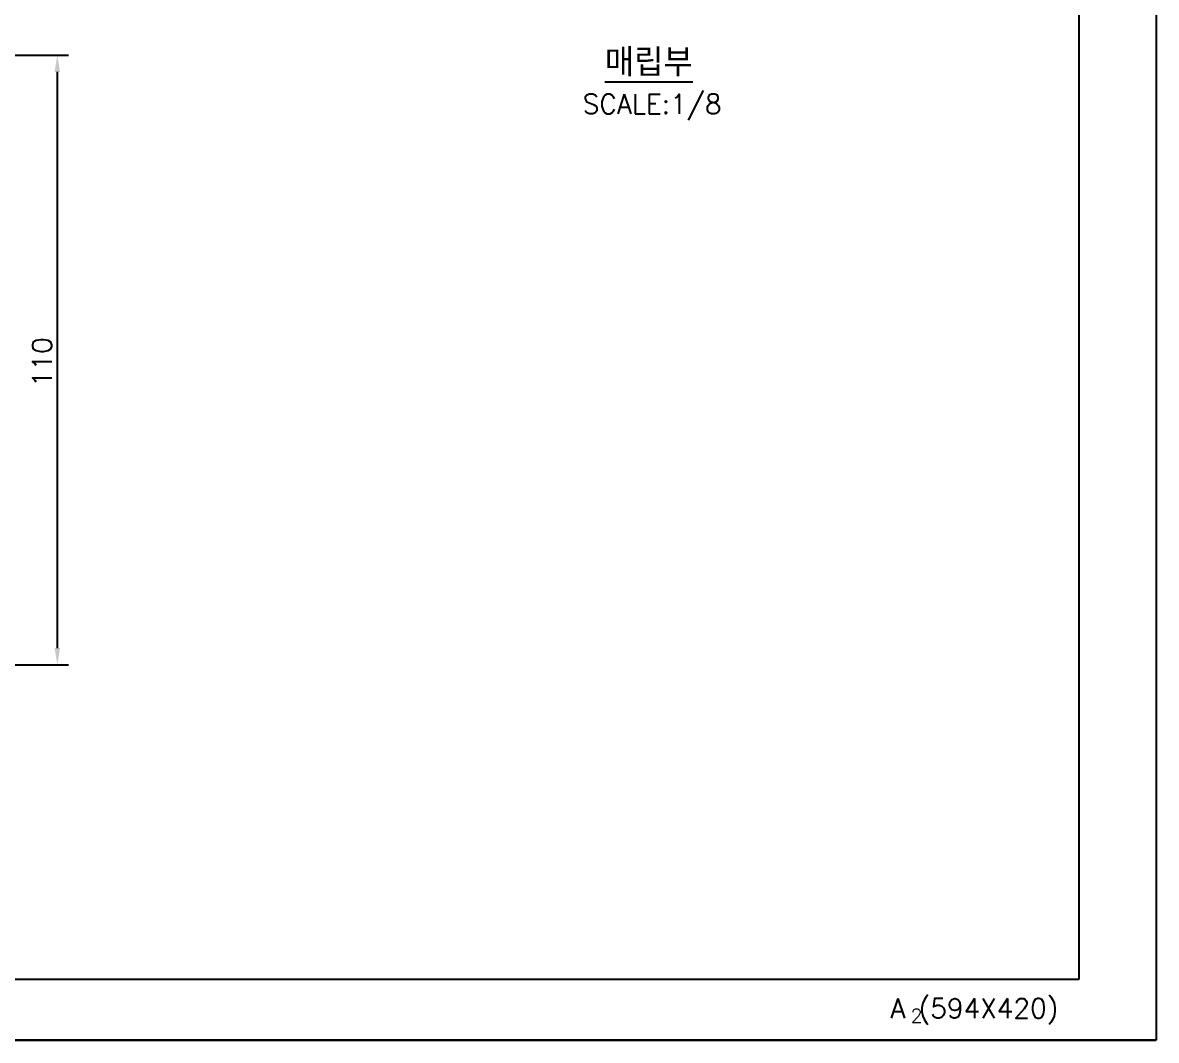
# Model space of a CAD drawing. Extents: x 9929 to 10523, y -4155 to -3735.
# Drawn here: x 10318 to 10522.6, y -4154.7 to -3971 of the extents above; entities that cross this region are included whole.
import ezdxf

# ---------------------------------------------------------------- set-up
doc = ezdxf.new("R2010")
doc.units = 0
doc.header["$LTSCALE"] = 7
doc.header["$MEASUREMENT"] = 0
doc.layers.get('0').update_dxf_attribs({"color": 2, "linetype": 'CONTINUOUS'})
for name, color, linetype in [('D', 2, 'CONTINUOUS'), ('DIM', 2, 'CONTINUOUS'), ('DWG', 7, 'CONTINUOUS')]:
    doc.layers.add(name, color=color, linetype=linetype)
doc.styles.add('GHS', font='ROMANS.shx', dxfattribs={"bigfont": 'GHS.shx'})

msp = doc.modelspace()

# ---------------------------------------------------------------- linework, layer by layer
for p, q in [((10522.55336, -3734.6617), (10522.55336, -4154.6617)), ((10522.55336, -3734.6617), (10522.55336, -4154.6617)), ((9928.55336, -4154.6617), (10522.55336, -4154.6617)), ((10522.55336, -4154.6617), (9928.55336, -4154.6617))]:
    msp.add_line(p, q)
at = {"color": 4}
for p, q in [((10508.55336, -3768.6617), (10508.55336, -4143.6617)), ((10508.55336, -4143.6617), (9959.55336, -4143.6617))]:
    msp.add_line(p, q, dxfattribs=at)
at = {"layer": 'DIM'}
for p, q in [((10292.76908, -3976.86394), (10326.23116, -3976.86394)), ((10324.23116, -3979.86394), (10324.23116, -4083.86394)), ((10292.76908, -4086.86394), (10326.23116, -4086.86394))]:
    msp.add_line(p, q, dxfattribs=at)
for points in [[(10323.73116, -3979.86394), (10324.73116, -3979.86394), (10324.23116, -3976.86394)], [(10323.73116, -4083.86394), (10324.73116, -4083.86394), (10324.23116, -4086.86394)]]:
    msp.add_solid(points, dxfattribs=at)

# ---------------------------------------------------------------- texts
at = {"color": 7, "style": 'GHS'}
for s, height, p in [('A (594X420)', 3.5, (10474.56721, -4150.63479)), ('2', 2.5, (10478.22089, -4151.46677))]:
    msp.add_text(s, height=height, dxfattribs=at).set_placement(p)
at = {"layer": 'D', "style": 'GHS'}
msp.add_text('SCALE:1/8', height=3.5, dxfattribs=at).set_placement((10419.05018, -3987.40765))
at = {"layer": 'DIM', "insert": (10321.48116, -4032.25725), "char_height": 3.5, "attachment_point": 5, "rotation": 90, "style": 'GHS'}
msp.add_mtext('\\A1;110', dxfattribs=at)
at = {"layer": 'DWG', "style": 'GHS'}
msp.add_text('%%U매립부', height=5, dxfattribs=at).set_placement((10423.03374, -3980.65652))

doc.saveas('drawing.dxf')
